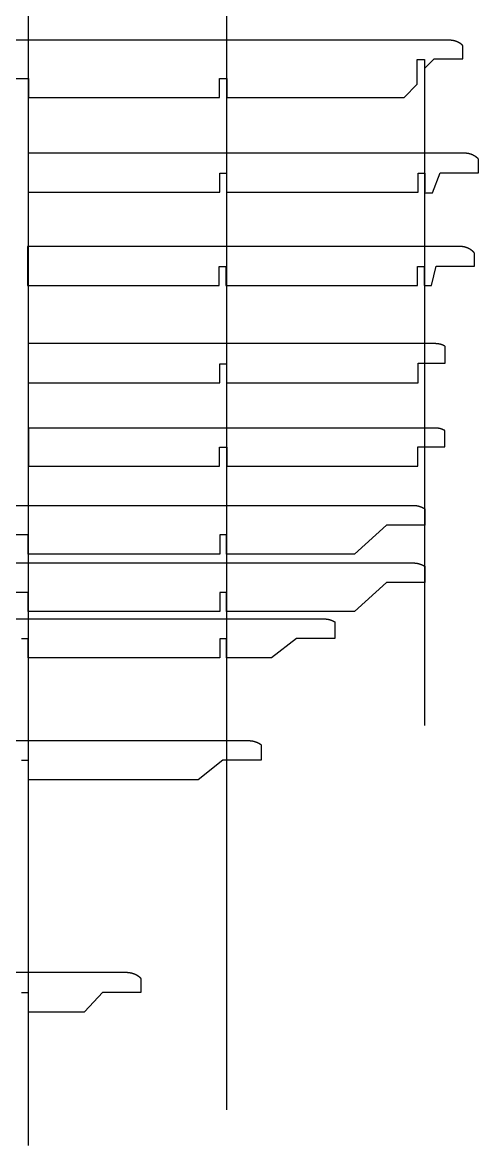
# Model space of a CAD drawing. Header units: inches. Extents: x -1514 to 1282, y -2074 to 286.
# Drawn here: x -755.6 to -731.7, y -539.3 to -480.4 of the extents above; entities that cross this region are included whole.
import ezdxf

# ---------------------------------------------------------------- set-up
doc = ezdxf.new("R2010")
doc.units = ezdxf.units.IN
doc.header["$LTSCALE"] = 0.1
doc.header["$MEASUREMENT"] = 0

msp = doc.modelspace()

# ---------------------------------------------------------------- linework, layer by layer
at = {"color": 3}
for p, q in [((-755.32692, -448.27219), (-755.32692, -539.32947)), ((-744.92567, -460.06), (-744.92567, -537.46393)), ((-734.54244, -482.34405), (-734.54244, -517.28505))]:
    msp.add_line(p, q, dxfattribs=at)
at = {"color": 7, "linetype": 'Continuous', "lineweight": 25}
for points in [[(-756.10194, -483.34405), (-755.30194, -483.34405), (-755.30194, -484.34405), (-745.30195, -484.34405), (-745.30195, -483.34405), (-744.90195, -483.34405), (-744.90195, -484.34405), (-735.61848, -484.34405), (-734.92195, -483.64752), (-734.92195, -482.34405), (-734.54244, -482.34405), (-734.54026, -482.82408), (-734.04026, -482.32408), (-732.54026, -482.32408), (-732.54026, -481.61481), (-732.54449, -481.61081), (-732.54874, -481.60684), (-732.55302, -481.6029), (-732.55733, -481.59898), (-732.56166, -481.59508), (-732.56602, -481.59121), (-732.5704, -481.58736), (-732.5748, -481.58354), (-732.57923, -481.57974), (-732.58369, -481.57597), (-732.58817, -481.57222), (-732.59267, -481.5685), (-732.59719, -481.56481), (-732.60174, -481.56114), (-732.60631, -481.55749), (-732.61091, -481.55388), (-732.61552, -481.55029), (-732.62016, -481.54672), (-732.62482, -481.54318), (-732.62951, -481.53967), (-732.63421, -481.53619), (-732.63893, -481.53273), (-732.64368, -481.52931), (-732.64844, -481.52591), (-732.65323, -481.52253), (-732.65803, -481.51919), (-732.66286, -481.51587), (-732.66771, -481.51258), (-732.67257, -481.50932), (-732.67745, -481.50609), (-732.68235, -481.50289), (-732.68728, -481.49971), (-732.69221, -481.49657), (-732.69717, -481.49345), (-732.70215, -481.49037), (-732.70714, -481.48731), (-732.71215, -481.48429), (-732.71717, -481.48129), (-732.72222, -481.47832), (-732.72728, -481.47539), (-732.73235, -481.47248), (-732.73744, -481.46961), (-732.74255, -481.46676), (-732.74767, -481.46395), (-732.75281, -481.46117), (-732.75796, -481.45842), (-732.76313, -481.4557), (-732.76831, -481.45301), (-732.77351, -481.45036), (-732.77872, -481.44773), (-732.78394, -481.44514), (-732.78918, -481.44258), (-732.79443, -481.44006), (-732.79969, -481.43756), (-732.80497, -481.4351), (-732.81025, -481.43268), (-732.81555, -481.43028), (-732.82087, -481.42792), (-732.8262, -481.42559), (-732.83155, -481.42329), (-732.83691, -481.42102), (-732.84229, -481.41878), (-732.84769, -481.41657), (-732.8531, -481.4144), (-732.85852, -481.41226), (-732.86397, -481.41015), (-732.86942, -481.40807), (-732.87489, -481.40602), (-732.88037, -481.404), (-732.88587, -481.40202), (-732.89138, -481.40007), (-732.8969, -481.39815), (-732.90243, -481.39626), (-732.90798, -481.3944), (-732.91354, -481.39258), (-732.91911, -481.39079), (-732.92469, -481.38903), (-732.93028, -481.3873), (-732.93588, -481.38561), (-732.9415, -481.38395), (-732.94712, -481.38232), (-732.95276, -481.38073), (-732.9584, -481.37917), (-732.96405, -481.37764), (-732.96971, -481.37614), (-732.97538, -481.37468), (-732.98106, -481.37325), (-732.98675, -481.37185), (-732.99244, -481.37049), (-732.99815, -481.36916), (-733.00386, -481.36787), (-733.00957, -481.36661), (-733.0153, -481.36538), (-733.02102, -481.36418), (-733.02676, -481.36302), (-733.0325, -481.3619), (-733.03825, -481.3608), (-733.044, -481.35974), (-733.04976, -481.35872), (-733.05552, -481.35773), (-733.06128, -481.35677), (-733.06705, -481.35585), (-733.07282, -481.35497), (-733.0786, -481.35411), (-733.08438, -481.35329), (-733.09016, -481.35251), (-733.09595, -481.35176), (-733.10173, -481.35105), (-733.10752, -481.35037), (-733.11331, -481.34973), (-733.1191, -481.34912), (-733.12489, -481.34854), (-733.13069, -481.34801), (-733.13358, -481.34775), (-733.13504, -481.34763), (-733.13651, -481.3475), (-733.14238, -481.34703), (-733.14826, -481.34659), (-733.15414, -481.34618), (-733.16002, -481.34581), (-733.16591, -481.34548), (-733.1718, -481.34518), (-733.17768, -481.34492), (-733.18358, -481.34469), (-733.18947, -481.34449), (-733.19536, -481.34433), (-733.20125, -481.34421), (-733.20715, -481.34412), (-733.21304, -481.34407), (-733.21893, -481.34405), (-799.01344, -481.34405)], [(-734.50193, -489.34046), (-734.1217, -489.34046), (-733.72025, -488.29961), (-731.7124, -488.29961), (-731.7124, -487.57878), (-731.72391, -487.56711), (-731.7283, -487.5627), (-731.73273, -487.55832), (-731.73718, -487.55397), (-731.74166, -487.54965), (-731.74618, -487.54535), (-731.75072, -487.54108), (-731.75529, -487.53684), (-731.75988, -487.53262), (-731.76451, -487.52843), (-731.76916, -487.52427), (-731.77384, -487.52013), (-731.77854, -487.51603), (-731.78327, -487.51195), (-731.78803, -487.5079), (-731.79281, -487.50388), (-731.79762, -487.49989), (-731.80246, -487.49593), (-731.80732, -487.492), (-731.8122, -487.48809), (-731.81711, -487.48422), (-731.82204, -487.48038), (-731.827, -487.47656), (-731.83198, -487.47278), (-731.83699, -487.46903), (-731.84201, -487.4653), (-731.84706, -487.46161), (-731.85214, -487.45795), (-731.85723, -487.45432), (-731.86235, -487.45072), (-731.86749, -487.44716), (-731.87265, -487.44362), (-731.87783, -487.44012), (-731.88303, -487.43665), (-731.88825, -487.43321), (-731.8935, -487.42981), (-731.89876, -487.42644), (-731.90404, -487.4231), (-731.90935, -487.41979), (-731.91467, -487.41652), (-731.92001, -487.41328), (-731.92537, -487.41008), (-731.93075, -487.40691), (-731.93615, -487.40377), (-731.94156, -487.40067), (-731.94699, -487.3976), (-731.95244, -487.39457), (-731.95791, -487.39157), (-731.96339, -487.38861), (-731.96889, -487.38568), (-731.97441, -487.38279), (-731.97994, -487.37994), (-731.98549, -487.37712), (-731.99105, -487.37434), (-731.99663, -487.37159), (-732.00223, -487.36888), (-732.00785, -487.3662), (-732.01349, -487.36356), (-732.01914, -487.36095), (-732.02482, -487.35838), (-732.03051, -487.35584), (-732.03622, -487.35334), (-732.04195, -487.35087), (-732.04769, -487.34843), (-732.05345, -487.34604), (-732.05923, -487.34367), (-732.06502, -487.34134), (-732.07083, -487.33905), (-732.07666, -487.33679), (-732.0825, -487.33457), (-732.08835, -487.33239), (-732.09422, -487.33024), (-732.1001, -487.32812), (-732.106, -487.32604), (-732.11191, -487.324), (-732.11783, -487.322), (-732.12377, -487.32003), (-732.12972, -487.31809), (-732.13568, -487.31619), (-732.14165, -487.31433), (-732.14763, -487.31251), (-732.15363, -487.31072), (-732.15963, -487.30897), (-732.16565, -487.30726), (-732.17168, -487.30558), (-732.17771, -487.30394), (-732.18376, -487.30234), (-732.18981, -487.30078), (-732.19588, -487.29925), (-732.20195, -487.29776), (-732.20803, -487.29631), (-732.21412, -487.29489), (-732.22021, -487.29352), (-732.22632, -487.29218), (-732.23243, -487.29088), (-732.23854, -487.28962), (-732.24467, -487.28839), (-732.25079, -487.28721), (-732.25693, -487.28606), (-732.26307, -487.28495), (-732.26921, -487.28388), (-732.27536, -487.28285), (-732.28151, -487.28186), (-732.28767, -487.2809), (-732.29383, -487.27999), (-732.3, -487.27911), (-732.30616, -487.27828), (-732.31231, -487.27748), (-732.31541, -487.2771), (-732.31697, -487.27691), (-732.31856, -487.27671), (-732.32478, -487.27599), (-732.33104, -487.2753), (-732.3373, -487.27465), (-732.34356, -487.27404), (-732.34983, -487.27347), (-732.35611, -487.27294), (-732.36239, -487.27245), (-732.36867, -487.272), (-732.37495, -487.27158), (-732.38124, -487.27121), (-732.38752, -487.27087), (-732.39381, -487.27058), (-732.4001, -487.27032), (-732.4064, -487.27011), (-732.41269, -487.26993), (-732.41898, -487.26979), (-732.42528, -487.26969), (-732.43157, -487.26963), (-732.43782, -487.26961), (-755.32693, -487.26961), (-755.32693, -489.31961), (-745.27693, -489.31961), (-745.27693, -488.31961), (-744.92693, -488.31961), (-744.92693, -489.31961), (-734.87693, -489.31961), (-734.87693, -488.31961), (-734.52693, -488.31961), (-734.52693, -489.29461)], [(-797.10557, -505.74658), (-735.11394, -505.74658), (-735.10917, -505.74659), (-735.10437, -505.74663), (-735.09957, -505.74668), (-735.09477, -505.74676), (-735.08996, -505.74686), (-735.08516, -505.74699), (-735.08036, -505.74713), (-735.07555, -505.7473), (-735.07075, -505.74749), (-735.06594, -505.74771), (-735.06113, -505.74794), (-735.05633, -505.7482), (-735.05152, -505.74848), (-735.04672, -505.74879), (-735.04191, -505.74911), (-735.03711, -505.74946), (-735.03231, -505.74983), (-735.0275, -505.75022), (-735.0227, -505.75064), (-735.0179, -505.75107), (-735.0131, -505.75153), (-735.0083, -505.75201), (-735.00351, -505.75251), (-734.99871, -505.75304), (-734.99392, -505.75359), (-734.98913, -505.75416), (-734.98434, -505.75475), (-734.97956, -505.75536), (-734.97477, -505.756), (-734.96999, -505.75665), (-734.96522, -505.75733), (-734.96044, -505.75803), (-734.95567, -505.75876), (-734.9509, -505.7595), (-734.94614, -505.76027), (-734.94137, -505.76106), (-734.93662, -505.76187), (-734.93186, -505.7627), (-734.92711, -505.76356), (-734.92236, -505.76443), (-734.91762, -505.76533), (-734.91289, -505.76625), (-734.90815, -505.76719), (-734.90342, -505.76815), (-734.8987, -505.76914), (-734.89398, -505.77014), (-734.88927, -505.77117), (-734.88456, -505.77222), (-734.87986, -505.77329), (-734.87516, -505.77439), (-734.87047, -505.7755), (-734.86578, -505.77664), (-734.8611, -505.77779), (-734.85643, -505.77897), (-734.85176, -505.78017), (-734.8471, -505.7814), (-734.84244, -505.78264), (-734.8378, -505.7839), (-734.83316, -505.78519), (-734.82852, -505.7865), (-734.8239, -505.78783), (-734.81928, -505.78918), (-734.81466, -505.79055), (-734.81006, -505.79194), (-734.80546, -505.79336), (-734.80088, -505.79479), (-734.79629, -505.79625), (-734.79172, -505.79773), (-734.78716, -505.79923), (-734.7826, -505.80075), (-734.77806, -505.80229), (-734.77353, -505.80385), (-734.77125, -505.80465), (-734.76896, -505.80545), (-734.76442, -505.80706), (-734.75988, -505.8087), (-734.75535, -505.81036), (-734.75082, -505.81204), (-734.7463, -505.81375), (-734.74179, -505.81547), (-734.73728, -505.81722), (-734.73278, -505.81899), (-734.72829, -505.82078), (-734.72381, -505.82259), (-734.71933, -505.82442), (-734.71487, -505.82628), (-734.71041, -505.82815), (-734.70596, -505.83005), (-734.70151, -505.83197), (-734.69708, -505.83391), (-734.69265, -505.83587), (-734.68824, -505.83785), (-734.68383, -505.83985), (-734.67943, -505.84187), (-734.67504, -505.84392), (-734.67066, -505.84598), (-734.66629, -505.84807), (-734.66193, -505.85017), (-734.65758, -505.8523), (-734.65324, -505.85445), (-734.64891, -505.85662), (-734.64459, -505.8588), (-734.64027, -505.86101), (-734.63598, -505.86324), (-734.63169, -505.86549), (-734.62741, -505.86776), (-734.62314, -505.87005), (-734.61888, -505.87236), (-734.61464, -505.87469), (-734.6104, -505.87704), (-734.60618, -505.8794), (-734.60197, -505.88179), (-734.59777, -505.8842), (-734.59358, -505.88663), (-734.58941, -505.88908), (-734.58525, -505.89154), (-734.5811, -505.89403), (-734.57696, -505.89653), (-734.57283, -505.89906), (-734.56872, -505.9016), (-734.56462, -505.90417), (-734.56053, -505.90675), (-734.55646, -505.90935), (-734.5524, -505.91197), (-734.54835, -505.91461), (-734.54432, -505.91727), (-734.5403, -505.91995), (-734.5363, -505.92264), (-734.52141, -505.93276), (-734.52141, -506.77657), (-736.53675, -506.77657), (-738.2097, -508.29658), (-744.92051, -508.29658), (-744.92051, -507.29658), (-745.27051, -507.29658), (-745.27051, -508.29658), (-755.32051, -508.29658), (-755.32051, -507.29658), (-756.07051, -507.29658)], [(-797.10525, -508.76569), (-735.11361, -508.76569), (-735.10884, -508.7657), (-735.10404, -508.76574), (-735.09924, -508.76579), (-735.09444, -508.76587), (-735.08964, -508.76597), (-735.08483, -508.7661), (-735.08003, -508.76624), (-735.07522, -508.76641), (-735.07042, -508.7666), (-735.06561, -508.76682), (-735.06081, -508.76705), (-735.056, -508.76731), (-735.0512, -508.76759), (-735.04639, -508.7679), (-735.04159, -508.76822), (-735.03678, -508.76857), (-735.03198, -508.76894), (-735.02718, -508.76933), (-735.02238, -508.76975), (-735.01757, -508.77018), (-735.01278, -508.77064), (-735.00798, -508.77112), (-735.00318, -508.77162), (-734.99839, -508.77215), (-734.9936, -508.7727), (-734.98881, -508.77327), (-734.98402, -508.77386), (-734.97923, -508.77447), (-734.97445, -508.77511), (-734.96967, -508.77576), (-734.96489, -508.77644), (-734.96012, -508.77714), (-734.95534, -508.77787), (-734.95057, -508.77861), (-734.94581, -508.77938), (-734.94105, -508.78017), (-734.93629, -508.78098), (-734.93154, -508.78181), (-734.92678, -508.78267), (-734.92204, -508.78354), (-734.9173, -508.78444), (-734.91256, -508.78536), (-734.90783, -508.7863), (-734.9031, -508.78726), (-734.89837, -508.78825), (-734.89365, -508.78925), (-734.88894, -508.79028), (-734.88423, -508.79133), (-734.87953, -508.7924), (-734.87483, -508.7935), (-734.87014, -508.79461), (-734.86545, -508.79575), (-734.86078, -508.7969), (-734.8561, -508.79808), (-734.85143, -508.79928), (-734.84677, -508.80051), (-734.84212, -508.80175), (-734.83747, -508.80301), (-734.83283, -508.8043), (-734.8282, -508.80561), (-734.82357, -508.80694), (-734.81895, -508.80829), (-734.81434, -508.80966), (-734.80973, -508.81105), (-734.80514, -508.81247), (-734.80055, -508.8139), (-734.79597, -508.81536), (-734.7914, -508.81684), (-734.78683, -508.81834), (-734.78228, -508.81986), (-734.77773, -508.8214), (-734.77321, -508.82296), (-734.77092, -508.82376), (-734.76863, -508.82456), (-734.7641, -508.82617), (-734.75956, -508.82781), (-734.75502, -508.82947), (-734.7505, -508.83115), (-734.74597, -508.83286), (-734.74146, -508.83458), (-734.73696, -508.83633), (-734.73246, -508.8381), (-734.72797, -508.83989), (-734.72348, -508.8417), (-734.71901, -508.84353), (-734.71454, -508.84539), (-734.71008, -508.84726), (-734.70563, -508.84916), (-734.70119, -508.85108), (-734.69675, -508.85302), (-734.69233, -508.85498), (-734.68791, -508.85696), (-734.6835, -508.85896), (-734.6791, -508.86098), (-734.67471, -508.86303), (-734.67033, -508.86509), (-734.66596, -508.86718), (-734.6616, -508.86928), (-734.65725, -508.87141), (-734.65291, -508.87356), (-734.64858, -508.87573), (-734.64426, -508.87791), (-734.63995, -508.88012), (-734.63565, -508.88235), (-734.63136, -508.8846), (-734.62708, -508.88687), (-734.62281, -508.88916), (-734.61856, -508.89147), (-734.61431, -508.8938), (-734.61008, -508.89615), (-734.60586, -508.89851), (-734.60164, -508.9009), (-734.59745, -508.90331), (-734.59326, -508.90574), (-734.58908, -508.90819), (-734.58492, -508.91065), (-734.58077, -508.91314), (-734.57663, -508.91564), (-734.57251, -508.91817), (-734.56839, -508.92071), (-734.56429, -508.92328), (-734.56021, -508.92586), (-734.55613, -508.92846), (-734.55207, -508.93108), (-734.54803, -508.93372), (-734.54399, -508.93638), (-734.53997, -508.93906), (-734.53597, -508.94175), (-734.52109, -508.95187), (-734.52109, -509.79568), (-736.53643, -509.79568), (-738.20937, -511.31569), (-744.92018, -511.31569), (-744.92018, -510.31569), (-745.27018, -510.31569), (-745.27018, -511.31569), (-755.32018, -511.31569), (-755.32018, -510.31569), (-756.07018, -510.31569)], [(-792.40747, -511.70083), (-739.81075, -511.70083), (-739.80629, -511.70084), (-739.80181, -511.70087), (-739.79732, -511.70092), (-739.79284, -511.70098), (-739.78835, -511.70106), (-739.78386, -511.70116), (-739.77937, -511.70128), (-739.77488, -511.70142), (-739.77039, -511.70157), (-739.7659, -511.70175), (-739.76141, -511.70194), (-739.75692, -511.70215), (-739.75243, -511.70237), (-739.74794, -511.70262), (-739.74345, -511.70288), (-739.73896, -511.70317), (-739.73447, -511.70347), (-739.72998, -511.70379), (-739.72549, -511.70412), (-739.721, -511.70448), (-739.71651, -511.70485), (-739.71202, -511.70524), (-739.70754, -511.70565), (-739.70305, -511.70608), (-739.69857, -511.70652), (-739.69408, -511.70699), (-739.6896, -511.70747), (-739.68512, -511.70797), (-739.68064, -511.70848), (-739.67617, -511.70902), (-739.67169, -511.70957), (-739.66722, -511.71014), (-739.66275, -511.71073), (-739.65828, -511.71134), (-739.65381, -511.71197), (-739.64935, -511.71261), (-739.64489, -511.71327), (-739.64043, -511.71395), (-739.63597, -511.71465), (-739.63152, -511.71536), (-739.62707, -511.71609), (-739.62262, -511.71685), (-739.61817, -511.71761), (-739.61373, -511.7184), (-739.60929, -511.71921), (-739.60486, -511.72003), (-739.60043, -511.72087), (-739.596, -511.72173), (-739.59157, -511.7226), (-739.58715, -511.7235), (-739.58274, -511.72441), (-739.57832, -511.72534), (-739.57392, -511.72629), (-739.56951, -511.72725), (-739.56511, -511.72824), (-739.56072, -511.72924), (-739.55633, -511.73026), (-739.55194, -511.73129), (-739.54756, -511.73235), (-739.54318, -511.73342), (-739.53881, -511.73451), (-739.53445, -511.73562), (-739.53008, -511.73675), (-739.52573, -511.73789), (-739.52138, -511.73905), (-739.51703, -511.74023), (-739.51269, -511.74143), (-739.50836, -511.74264), (-739.50403, -511.74387), (-739.49971, -511.74512), (-739.4954, -511.74639), (-739.49109, -511.74768), (-739.48679, -511.74898), (-739.48249, -511.7503), (-739.4782, -511.75164), (-739.47392, -511.753), (-739.46964, -511.75437), (-739.46537, -511.75576), (-739.46111, -511.75717), (-739.45685, -511.7586), (-739.45261, -511.76004), (-739.45048, -511.76077), (-739.44833, -511.76152), (-739.44407, -511.76301), (-739.4398, -511.76452), (-739.43554, -511.76605), (-739.43128, -511.7676), (-739.42703, -511.76917), (-739.42279, -511.77075), (-739.41855, -511.77235), (-739.41431, -511.77398), (-739.41009, -511.77562), (-739.40587, -511.77727), (-739.40165, -511.77895), (-739.39745, -511.78064), (-739.39325, -511.78236), (-739.38906, -511.78409), (-739.38487, -511.78583), (-739.38069, -511.7876), (-739.37652, -511.78938), (-739.37236, -511.79118), (-739.3682, -511.793), (-739.36405, -511.79484), (-739.35991, -511.79669), (-739.35577, -511.79857), (-739.35165, -511.80046), (-739.34753, -511.80236), (-739.34342, -511.80429), (-739.33932, -511.80623), (-739.33523, -511.80819), (-739.33114, -511.81017), (-739.32707, -511.81216), (-739.323, -511.81417), (-739.31894, -511.8162), (-739.31489, -511.81825), (-739.31085, -511.82031), (-739.30682, -511.82239), (-739.3028, -511.82449), (-739.29879, -511.82661), (-739.29478, -511.82874), (-739.29079, -511.83089), (-739.28681, -511.83305), (-739.28283, -511.83524), (-739.27887, -511.83744), (-739.27491, -511.83966), (-739.27097, -511.84189), (-739.26704, -511.84414), (-739.26312, -511.84641), (-739.24686, -511.8559), (-739.24686, -512.73081), (-741.26329, -512.73081), (-742.57556, -513.75083), (-744.91986, -513.75083), (-744.91986, -512.75083), (-745.26986, -512.75083), (-745.26986, -513.75083), (-755.31986, -513.75083), (-755.31986, -512.75083), (-755.66986, -512.75083)], [(-788.44447, -518.08478), (-743.77237, -518.08478), (-743.76697, -518.08479), (-743.76153, -518.08483), (-743.7561, -518.0849), (-743.75066, -518.08499), (-743.74522, -518.08511), (-743.73978, -518.08525), (-743.73433, -518.08542), (-743.72889, -518.08562), (-743.72345, -518.08584), (-743.718, -518.08609), (-743.71256, -518.08636), (-743.70711, -518.08666), (-743.70167, -518.08698), (-743.69622, -518.08734), (-743.69078, -518.08771), (-743.68534, -518.08812), (-743.6799, -518.08855), (-743.67445, -518.089), (-743.66901, -518.08948), (-743.66358, -518.08999), (-743.65814, -518.09052), (-743.6527, -518.09108), (-743.64727, -518.09167), (-743.64184, -518.09228), (-743.63641, -518.09292), (-743.63099, -518.09358), (-743.62556, -518.09427), (-743.62014, -518.09498), (-743.61473, -518.09572), (-743.60931, -518.09649), (-743.6039, -518.09728), (-743.59849, -518.0981), (-743.59309, -518.09894), (-743.58769, -518.09981), (-743.58229, -518.10071), (-743.5769, -518.10163), (-743.57152, -518.10257), (-743.56614, -518.10355), (-743.56076, -518.10455), (-743.55539, -518.10557), (-743.55002, -518.10662), (-743.54466, -518.1077), (-743.5393, -518.1088), (-743.53395, -518.10992), (-743.52861, -518.11108), (-743.52327, -518.11225), (-743.51794, -518.11346), (-743.51262, -518.11469), (-743.5073, -518.11594), (-743.50199, -518.11723), (-743.49668, -518.11853), (-743.49139, -518.11987), (-743.4861, -518.12122), (-743.48082, -518.12261), (-743.47554, -518.12402), (-743.47028, -518.12545), (-743.46502, -518.12691), (-743.45977, -518.1284), (-743.45453, -518.12991), (-743.4493, -518.13145), (-743.44407, -518.13301), (-743.43886, -518.1346), (-743.43366, -518.13622), (-743.42846, -518.13786), (-743.42328, -518.13952), (-743.4181, -518.14121), (-743.41293, -518.14293), (-743.40778, -518.14467), (-743.40263, -518.14644), (-743.39748, -518.14824), (-743.39234, -518.15007), (-743.3872, -518.15192), (-743.38207, -518.1538), (-743.37695, -518.15571), (-743.37184, -518.15764), (-743.36674, -518.1596), (-743.36164, -518.16159), (-743.35656, -518.1636), (-743.35148, -518.16564), (-743.34641, -518.16771), (-743.34135, -518.1698), (-743.3363, -518.17191), (-743.33126, -518.17406), (-743.32623, -518.17623), (-743.32121, -518.17842), (-743.3162, -518.18064), (-743.3112, -518.18289), (-743.30621, -518.18516), (-743.30124, -518.18746), (-743.29627, -518.18979), (-743.29132, -518.19213), (-743.28637, -518.19451), (-743.28144, -518.19691), (-743.27652, -518.19934), (-743.27161, -518.20179), (-743.26672, -518.20426), (-743.26183, -518.20676), (-743.25696, -518.20929), (-743.25211, -518.21184), (-743.24726, -518.21441), (-743.24243, -518.21702), (-743.23761, -518.21964), (-743.23281, -518.22229), (-743.22802, -518.22497), (-743.22324, -518.22766), (-743.21848, -518.23039), (-743.21373, -518.23314), (-743.209, -518.23591), (-743.20428, -518.23871), (-743.19958, -518.24153), (-743.19489, -518.24437), (-743.19022, -518.24724), (-743.18557, -518.25014), (-743.18093, -518.25305), (-743.1763, -518.25599), (-743.1717, -518.25896), (-743.16711, -518.26195), (-743.16253, -518.26496), (-743.15797, -518.268), (-743.15343, -518.27106), (-743.14891, -518.27414), (-743.14441, -518.27725), (-743.13992, -518.28038), (-743.13545, -518.28353), (-743.131, -518.28671), (-743.12657, -518.28991), (-743.12215, -518.29313), (-743.10766, -518.30383), (-743.10766, -519.11474), (-745.12399, -519.11474), (-746.41667, -520.13478), (-755.31917, -520.13478), (-755.31917, -519.13478), (-755.66917, -519.13478)], [(-755.67693, -531.30847), (-755.32693, -531.30847), (-755.32693, -532.30847), (-752.37709, -532.30847), (-751.41977, -531.28841), (-749.40559, -531.28841), (-749.40559, -530.57094), (-749.41528, -530.56132), (-749.41762, -530.55901), (-749.41997, -530.55671), (-749.42232, -530.55441), (-749.42469, -530.55213), (-749.42707, -530.54985), (-749.42945, -530.54758), (-749.43184, -530.54531), (-749.43424, -530.54306), (-749.43664, -530.54081), (-749.43906, -530.53857), (-749.44148, -530.53634), (-749.44391, -530.53411), (-749.44635, -530.53189), (-749.4488, -530.52969), (-749.45125, -530.52748), (-749.45371, -530.52529), (-749.45618, -530.52311), (-749.45866, -530.52093), (-749.46114, -530.51876), (-749.46363, -530.5166), (-749.46613, -530.51445), (-749.46864, -530.5123), (-749.47115, -530.51016), (-749.47368, -530.50803), (-749.4762, -530.50591), (-749.47874, -530.5038), (-749.48128, -530.5017), (-749.48383, -530.4996), (-749.48639, -530.49751), (-749.48896, -530.49543), (-749.49153, -530.49336), (-749.49411, -530.49129), (-749.49669, -530.48924), (-749.49928, -530.48719), (-749.50188, -530.48515), (-749.50449, -530.48312), (-749.5071, -530.4811), (-749.50972, -530.47909), (-749.51235, -530.47708), (-749.51498, -530.47508), (-749.51762, -530.47309), (-749.52026, -530.47111), (-749.52291, -530.46914), (-749.52557, -530.46718), (-749.52824, -530.46522), (-749.53091, -530.46328), (-749.53359, -530.46134), (-749.53627, -530.45941), (-749.53896, -530.45749), (-749.54166, -530.45558), (-749.54436, -530.45367), (-749.54707, -530.45178), (-749.54978, -530.44989), (-749.5525, -530.44802), (-749.55523, -530.44615), (-749.55796, -530.44429), (-749.5607, -530.44244), (-749.56344, -530.44059), (-749.56619, -530.43876), (-749.56894, -530.43693), (-749.57171, -530.43512), (-749.57447, -530.43331), (-749.57724, -530.43151), (-749.58002, -530.42972), (-749.5828, -530.42794), (-749.58559, -530.42617), (-749.58839, -530.42441), (-749.59118, -530.42265), (-749.59399, -530.42091), (-749.5968, -530.41917), (-749.59961, -530.41745), (-749.60243, -530.41573), (-749.60526, -530.41402), (-749.60809, -530.41232), (-749.61092, -530.41063), (-749.61376, -530.40895), (-749.61661, -530.40728), (-749.61946, -530.40562), (-749.62231, -530.40396), (-749.62517, -530.40232), (-749.62804, -530.40068), (-749.63091, -530.39906), (-749.63378, -530.39744), (-749.63666, -530.39583), (-749.63954, -530.39424), (-749.64243, -530.39265), (-749.64532, -530.39107), (-749.64822, -530.3895), (-749.65112, -530.38794), (-749.65402, -530.38639), (-749.65693, -530.38485), (-749.65985, -530.38331), (-749.66277, -530.38179), (-749.66569, -530.38028), (-749.66861, -530.37877), (-749.67154, -530.37728), (-749.67448, -530.3758), (-749.67742, -530.37432), (-749.68036, -530.37286), (-749.68331, -530.3714), (-749.68626, -530.36996), (-749.68921, -530.36852), (-749.69217, -530.36709), (-749.69513, -530.36568), (-749.69809, -530.36427), (-749.70107, -530.36287), (-749.70404, -530.36148), (-749.70703, -530.3601), (-749.71001, -530.35873), (-749.71301, -530.35737), (-749.716, -530.35601), (-749.719, -530.35467), (-749.72201, -530.35334), (-749.72502, -530.35201), (-749.72804, -530.35069), (-749.73106, -530.34939), (-749.73408, -530.34809), (-749.73711, -530.3468), (-749.74014, -530.34552), (-749.74318, -530.34425), (-749.74624, -530.34298), (-749.75231, -530.34049), (-749.75843, -530.33803), (-749.76456, -530.33561), (-749.7707, -530.33322), (-749.77686, -530.33088), (-749.78304, -530.32856), (-749.78923, -530.32629), (-749.79543, -530.32405), (-749.80165, -530.32185), (-749.80788, -530.31969), (-749.81413, -530.31756), (-749.82039, -530.31547), (-749.82666, -530.31342), (-749.83295, -530.31141), (-749.83924, -530.30943), (-749.84555, -530.30749), (-749.85187, -530.30559), (-749.85821, -530.30372), (-749.86455, -530.30189), (-749.8709, -530.3001), (-749.87727, -530.29835), (-749.88364, -530.29663), (-749.89002, -530.29495), (-749.89641, -530.29331), (-749.90282, -530.29171), (-749.90923, -530.29014), (-749.91564, -530.28862), (-749.92207, -530.28713), (-749.9285, -530.28567), (-749.93494, -530.28426), (-749.94139, -530.28288), (-749.94784, -530.28154), (-749.9543, -530.28024), (-749.96077, -530.27898), (-749.96724, -530.27775), (-749.97372, -530.27656), (-749.9802, -530.27542), (-749.98669, -530.2743), (-749.99318, -530.27323), (-749.99967, -530.2722), (-750.00617, -530.2712), (-750.01267, -530.27024), (-750.01917, -530.26932), (-750.02568, -530.26844), (-750.03217, -530.2676), (-750.03545, -530.26719), (-750.03876, -530.26679), (-750.04532, -530.26601), (-750.0519, -530.26528), (-750.05849, -530.26458), (-750.06509, -530.26392), (-750.07169, -530.26329), (-750.07829, -530.26271), (-750.0849, -530.26216), (-750.09151, -530.26165), (-750.09812, -530.26118), (-750.10474, -530.26075), (-750.11135, -530.26035), (-750.11797, -530.25999), (-750.12459, -530.25967), (-750.13122, -530.25939), (-750.13784, -530.25915), (-750.14446, -530.25894), (-750.15109, -530.25877), (-750.15771, -530.25864), (-750.16434, -530.25854), (-750.17096, -530.25849), (-750.17755, -530.25847), (-782.05481, -530.25847)]]:
    msp.add_lwpolyline(points, dxfattribs=at)
for points in [[(-734.56521, -493.21348), (-734.56521, -494.21348), (-734.17775, -494.21348), (-733.92911, -493.19348), (-731.92375, -493.19348), (-731.92375, -492.50438), (-731.93234, -492.49484), (-731.93455, -492.49241), (-731.93676, -492.48999), (-731.93898, -492.48757), (-731.94121, -492.48516), (-731.94345, -492.48276), (-731.9457, -492.48036), (-731.94795, -492.47797), (-731.95022, -492.47559), (-731.95249, -492.47321), (-731.95477, -492.47085), (-731.95706, -492.46849), (-731.95935, -492.46613), (-731.96166, -492.46379), (-731.96397, -492.46145), (-731.96629, -492.45911), (-731.96862, -492.45679), (-731.97096, -492.45447), (-731.9733, -492.45216), (-731.97566, -492.44986), (-731.97802, -492.44756), (-731.98039, -492.44528), (-731.98276, -492.443), (-731.98515, -492.44072), (-731.98754, -492.43846), (-731.98994, -492.4362), (-731.99235, -492.43395), (-731.99476, -492.43171), (-731.99719, -492.42947), (-731.99962, -492.42725), (-732.00205, -492.42503), (-732.0045, -492.42281), (-732.00695, -492.42061), (-732.00941, -492.41841), (-732.01188, -492.41623), (-732.01435, -492.41404), (-732.01683, -492.41187), (-732.01932, -492.40971), (-732.02182, -492.40755), (-732.02432, -492.4054), (-732.02683, -492.40326), (-732.02935, -492.40113), (-732.03187, -492.399), (-732.03441, -492.39689), (-732.03694, -492.39478), (-732.03949, -492.39268), (-732.04204, -492.39059), (-732.0446, -492.3885), (-732.04717, -492.38643), (-732.04974, -492.38436), (-732.05232, -492.3823), (-732.0549, -492.38025), (-732.0575, -492.37821), (-732.06009, -492.37618), (-732.0627, -492.37415), (-732.06531, -492.37214), (-732.06793, -492.37013), (-732.07056, -492.36813), (-732.07319, -492.36614), (-732.07582, -492.36415), (-732.07847, -492.36218), (-732.08112, -492.36022), (-732.08378, -492.35826), (-732.08644, -492.35631), (-732.08911, -492.35437), (-732.09178, -492.35244), (-732.09446, -492.35052), (-732.09715, -492.34861), (-732.09984, -492.3467), (-732.10254, -492.34481), (-732.10525, -492.34292), (-732.10796, -492.34105), (-732.11067, -492.33918), (-732.1134, -492.33732), (-732.11612, -492.33547), (-732.11886, -492.33363), (-732.1216, -492.3318), (-732.12434, -492.32998), (-732.12709, -492.32817), (-732.12985, -492.32636), (-732.13261, -492.32457), (-732.13538, -492.32278), (-732.13815, -492.32101), (-732.14093, -492.31924), (-732.14371, -492.31748), (-732.1465, -492.31574), (-732.1493, -492.314), (-732.1521, -492.31227), (-732.1549, -492.31055), (-732.15771, -492.30884), (-732.16053, -492.30714), (-732.16335, -492.30545), (-732.16617, -492.30377), (-732.169, -492.3021), (-732.17184, -492.30044), (-732.17468, -492.29879), (-732.17752, -492.29714), (-732.18037, -492.29551), (-732.18323, -492.29389), (-732.18609, -492.29228), (-732.18895, -492.29067), (-732.19182, -492.28908), (-732.19469, -492.2875), (-732.19757, -492.28593), (-732.20046, -492.28436), (-732.20335, -492.28281), (-732.20625, -492.28126), (-732.20915, -492.27973), (-732.21206, -492.2782), (-732.21497, -492.27669), (-732.21789, -492.27518), (-732.22081, -492.27368), (-732.22374, -492.27219), (-732.22668, -492.27071), (-732.22962, -492.26924), (-732.23257, -492.26778), (-732.23552, -492.26633), (-732.23848, -492.26489), (-732.24144, -492.26346), (-732.24441, -492.26204), (-732.24738, -492.26062), (-732.25036, -492.25922), (-732.25334, -492.25783), (-732.25633, -492.25644), (-732.25932, -492.25507), (-732.26232, -492.2537), (-732.26532, -492.25235), (-732.26833, -492.251), (-732.27134, -492.24967), (-732.27435, -492.24834), (-732.27738, -492.24702), (-732.2804, -492.24572), (-732.28343, -492.24442), (-732.28647, -492.24313), (-732.28951, -492.24186), (-732.29255, -492.24059), (-732.2956, -492.23933), (-732.29865, -492.23808), (-732.30171, -492.23684), (-732.30477, -492.23562), (-732.30783, -492.2344), (-732.3109, -492.23319), (-732.31398, -492.23199), (-732.31705, -492.2308), (-732.32014, -492.22962), (-732.32322, -492.22845), (-732.32631, -492.22729), (-732.3294, -492.22614), (-732.3325, -492.225), (-732.3356, -492.22387), (-732.3387, -492.22276), (-732.34181, -492.22165), (-732.34492, -492.22055), (-732.34804, -492.21946), (-732.35116, -492.21838), (-732.35428, -492.21731), (-732.3574, -492.21625), (-732.36053, -492.2152), (-732.36367, -492.21416), (-732.3668, -492.21314), (-732.36994, -492.21212), (-732.37308, -492.21111), (-732.37623, -492.21011), (-732.37938, -492.20912), (-732.38253, -492.20815), (-732.38568, -492.20718), (-732.38884, -492.20622), (-732.392, -492.20528), (-732.39516, -492.20434), (-732.39833, -492.20342), (-732.40149, -492.2025), (-732.40467, -492.20159), (-732.40784, -492.2007), (-732.41102, -492.19982), (-732.41419, -492.19894), (-732.41738, -492.19808), (-732.42056, -492.19722), (-732.42375, -492.19638), (-732.42693, -492.19555), (-732.43013, -492.19473), (-732.43332, -492.19392), (-732.43651, -492.19312), (-732.43971, -492.19233), (-732.44291, -492.19155), (-732.44611, -492.19078), (-732.44932, -492.19002), (-732.45252, -492.18927), (-732.45573, -492.18853), (-732.45894, -492.18781), (-732.46215, -492.18709), (-732.46537, -492.18639), (-732.46858, -492.18569), (-732.4718, -492.18501), (-732.47502, -492.18433), (-732.47824, -492.18367), (-732.48146, -492.18302), (-732.48469, -492.18238), (-732.48791, -492.18175), (-732.49114, -492.18113), (-732.49436, -492.18052), (-732.49759, -492.17992), (-732.50082, -492.17934), (-732.50406, -492.17876), (-732.50729, -492.1782), (-732.51052, -492.17764), (-732.51376, -492.1771), (-732.51703, -492.17656), (-732.5203, -492.17604), (-732.52358, -492.17552), (-732.52685, -492.17501), (-732.53013, -492.17452), (-732.53341, -492.17404), (-732.5367, -492.17356), (-732.53998, -492.1731), (-732.54327, -492.17265), (-732.54655, -492.17221), (-732.54984, -492.17178), (-732.55313, -492.17136), (-732.55643, -492.17095), (-732.55972, -492.17055), (-732.56302, -492.17017), (-732.56631, -492.16979), (-732.56961, -492.16943), (-732.57291, -492.16907), (-732.57621, -492.16873), (-732.57951, -492.1684), (-732.58282, -492.16807), (-732.58612, -492.16776), (-732.58943, -492.16746), (-732.59273, -492.16717), (-732.59604, -492.1669), (-732.59935, -492.16663), (-732.60266, -492.16637), (-732.60597, -492.16613), (-732.60928, -492.16589), (-732.61259, -492.16567), (-732.6159, -492.16545), (-732.61921, -492.16525), (-732.62253, -492.16506), (-732.62584, -492.16488), (-732.62915, -492.16471), (-732.63247, -492.16455), (-732.63578, -492.1644), (-732.6391, -492.16427), (-732.64241, -492.16414), (-732.64573, -492.16403), (-732.64904, -492.16392), (-732.65236, -492.16383), (-732.65567, -492.16375), (-732.65899, -492.16368), (-732.66231, -492.16362), (-732.66562, -492.16357), (-732.66894, -492.16353), (-732.67225, -492.1635), (-732.67557, -492.16348), (-732.67886, -492.16348), (-755.36521, -492.16348), (-755.36521, -494.21348), (-745.31521, -494.21348), (-745.31521, -493.21348), (-744.96521, -493.21348), (-744.96521, -494.21348), (-734.91521, -494.21348), (-734.91521, -493.21348)], [(-744.92693, -498.31004), (-744.92693, -499.31004), (-734.87693, -499.31004), (-734.87693, -498.29004), (-733.4557, -498.29004), (-733.4557, -497.40254), (-733.4718, -497.39332), (-733.47539, -497.39128), (-733.47898, -497.38926), (-733.48259, -497.38725), (-733.48621, -497.38526), (-733.48983, -497.38328), (-733.49346, -497.38132), (-733.49711, -497.37937), (-733.50076, -497.37743), (-733.50442, -497.37552), (-733.50809, -497.37361), (-733.51177, -497.37172), (-733.51545, -497.36985), (-733.51915, -497.36799), (-733.52285, -497.36614), (-733.52656, -497.36431), (-733.53028, -497.36249), (-733.53401, -497.36069), (-733.53774, -497.35891), (-733.54149, -497.35714), (-733.54524, -497.35538), (-733.549, -497.35364), (-733.55276, -497.35192), (-733.55654, -497.35021), (-733.56032, -497.34851), (-733.56411, -497.34683), (-733.5679, -497.34517), (-733.57171, -497.34352), (-733.57552, -497.34188), (-733.57933, -497.34026), (-733.58316, -497.33866), (-733.58699, -497.33707), (-733.59082, -497.3355), (-733.59467, -497.33394), (-733.59852, -497.3324), (-733.60237, -497.33087), (-733.60624, -497.32936), (-733.61011, -497.32787), (-733.61398, -497.32639), (-733.61786, -497.32492), (-733.62175, -497.32347), (-733.62564, -497.32204), (-733.62954, -497.32062), (-733.63344, -497.31922), (-733.63735, -497.31784), (-733.64127, -497.31647), (-733.64519, -497.31511), (-733.64911, -497.31378), (-733.65304, -497.31245), (-733.65698, -497.31115), (-733.66092, -497.30986), (-733.66487, -497.30858), (-733.66882, -497.30733), (-733.67277, -497.30608), (-733.67673, -497.30486), (-733.6807, -497.30365), (-733.68467, -497.30245), (-733.68864, -497.30128), (-733.69262, -497.30012), (-733.6966, -497.29897), (-733.70058, -497.29784), (-733.70457, -497.29673), (-733.70857, -497.29563), (-733.71257, -497.29456), (-733.71657, -497.29349), (-733.72057, -497.29245), (-733.72458, -497.29142), (-733.72859, -497.2904), (-733.73261, -497.2894), (-733.73662, -497.28842), (-733.74065, -497.28746), (-733.74467, -497.28651), (-733.7487, -497.28558), (-733.75273, -497.28467), (-733.75676, -497.28377), (-733.7608, -497.28289), (-733.76483, -497.28203), (-733.76888, -497.28118), (-733.77292, -497.28035), (-733.77696, -497.27954), (-733.78101, -497.27875), (-733.78506, -497.27797), (-733.78912, -497.27721), (-733.79321, -497.27645), (-733.79731, -497.27572), (-733.80141, -497.275), (-733.80552, -497.2743), (-733.80963, -497.27361), (-733.81374, -497.27295), (-733.81785, -497.27229), (-733.82197, -497.27166), (-733.82609, -497.27104), (-733.83021, -497.27044), (-733.83434, -497.26986), (-733.83847, -497.26929), (-733.8426, -497.26874), (-733.84673, -497.2682), (-733.85087, -497.26769), (-733.85501, -497.26719), (-733.85915, -497.2667), (-733.86329, -497.26624), (-733.86744, -497.26579), (-733.87158, -497.26536), (-733.87573, -497.26494), (-733.87988, -497.26454), (-733.88404, -497.26416), (-733.88819, -497.26379), (-733.89234, -497.26345), (-733.8965, -497.26311), (-733.90066, -497.2628), (-733.90481, -497.2625), (-733.90897, -497.26222), (-733.91313, -497.26196), (-733.9173, -497.26171), (-733.92146, -497.26148), (-733.92562, -497.26127), (-733.92978, -497.26107), (-733.93395, -497.26089), (-733.93811, -497.26073), (-733.94227, -497.26059), (-733.94644, -497.26046), (-733.9506, -497.26035), (-733.95477, -497.26026), (-733.95893, -497.26018), (-733.96309, -497.26012), (-733.96726, -497.26008), (-733.97142, -497.26005), (-733.97555, -497.26004), (-755.32693, -497.26004), (-755.32693, -499.31004), (-745.27693, -499.31004), (-745.27693, -498.31004)], [(-744.90193, -502.68853), (-744.90193, -503.68853), (-734.90193, -503.68853), (-734.90193, -502.66852), (-733.4807, -502.66852), (-733.4807, -501.82052), (-733.48418, -501.81852), (-733.48768, -501.81653), (-733.49119, -501.81456), (-733.4947, -501.81261), (-733.49823, -501.81066), (-733.50176, -501.80874), (-733.5053, -501.80682), (-733.50885, -501.80492), (-733.51241, -501.80304), (-733.51598, -501.80117), (-733.51956, -501.79931), (-733.52315, -501.79747), (-733.52674, -501.79564), (-733.53034, -501.79382), (-733.53396, -501.79202), (-733.53757, -501.79024), (-733.5412, -501.78847), (-733.54484, -501.78671), (-733.54848, -501.78497), (-733.55213, -501.78324), (-733.55579, -501.78153), (-733.55946, -501.77983), (-733.56313, -501.77815), (-733.56681, -501.77648), (-733.5705, -501.77483), (-733.5742, -501.77319), (-733.5779, -501.77157), (-733.58161, -501.76996), (-733.58533, -501.76836), (-733.58905, -501.76678), (-733.59278, -501.76522), (-733.59652, -501.76367), (-733.60026, -501.76213), (-733.60401, -501.76062), (-733.60777, -501.75911), (-733.61153, -501.75762), (-733.6153, -501.75615), (-733.61907, -501.75469), (-733.62285, -501.75325), (-733.62664, -501.75182), (-733.63043, -501.7504), (-733.63423, -501.74901), (-733.63803, -501.74762), (-733.64184, -501.74626), (-733.64566, -501.7449), (-733.64948, -501.74357), (-733.6533, -501.74225), (-733.65713, -501.74094), (-733.66097, -501.73965), (-733.66481, -501.73838), (-733.66865, -501.73712), (-733.6725, -501.73587), (-733.67636, -501.73465), (-733.68021, -501.73344), (-733.68408, -501.73224), (-733.68795, -501.73106), (-733.69182, -501.72989), (-733.69569, -501.72875), (-733.69957, -501.72761), (-733.70346, -501.7265), (-733.70735, -501.7254), (-733.71124, -501.72431), (-733.71513, -501.72324), (-733.71903, -501.72219), (-733.72294, -501.72115), (-733.72684, -501.72013), (-733.73075, -501.71913), (-733.73467, -501.71814), (-733.73858, -501.71717), (-733.7425, -501.71621), (-733.74642, -501.71527), (-733.75035, -501.71435), (-733.75427, -501.71344), (-733.7582, -501.71255), (-733.76214, -501.71167), (-733.76607, -501.71082), (-733.77001, -501.70997), (-733.77395, -501.70915), (-733.77789, -501.70834), (-733.78184, -501.70755), (-733.78578, -501.70677), (-733.78973, -501.70601), (-733.79369, -501.70527), (-733.79768, -501.70454), (-733.80168, -501.70382), (-733.80568, -501.70312), (-733.80968, -501.70243), (-733.81369, -501.70177), (-733.8177, -501.70111), (-733.82171, -501.70048), (-733.82573, -501.69986), (-733.82975, -501.69926), (-733.83377, -501.69867), (-733.83779, -501.6981), (-733.84182, -501.69755), (-733.84585, -501.69701), (-733.84988, -501.69649), (-733.85392, -501.69599), (-733.85796, -501.6955), (-733.862, -501.69503), (-733.86604, -501.69457), (-733.87008, -501.69413), (-733.87413, -501.69371), (-733.87818, -501.69331), (-733.88222, -501.69292), (-733.88628, -501.69254), (-733.89033, -501.69219), (-733.89438, -501.69185), (-733.89844, -501.69152), (-733.90249, -501.69122), (-733.90655, -501.69093), (-733.91061, -501.69065), (-733.91466, -501.6904), (-733.91872, -501.69016), (-733.92278, -501.68993), (-733.92685, -501.68972), (-733.93091, -501.68953), (-733.93497, -501.68936), (-733.93903, -501.6892), (-733.94309, -501.68906), (-733.94715, -501.68894), (-733.95122, -501.68883), (-733.95528, -501.68874), (-733.95934, -501.68866), (-733.9634, -501.6886), (-733.96746, -501.68856), (-733.97152, -501.68854), (-733.97558, -501.68853), (-755.30193, -501.68853), (-755.30193, -503.68853), (-745.30193, -503.68853), (-745.30193, -502.68853)]]:
    msp.add_lwpolyline(points, close=True, dxfattribs=at)

doc.saveas('drawing.dxf')
